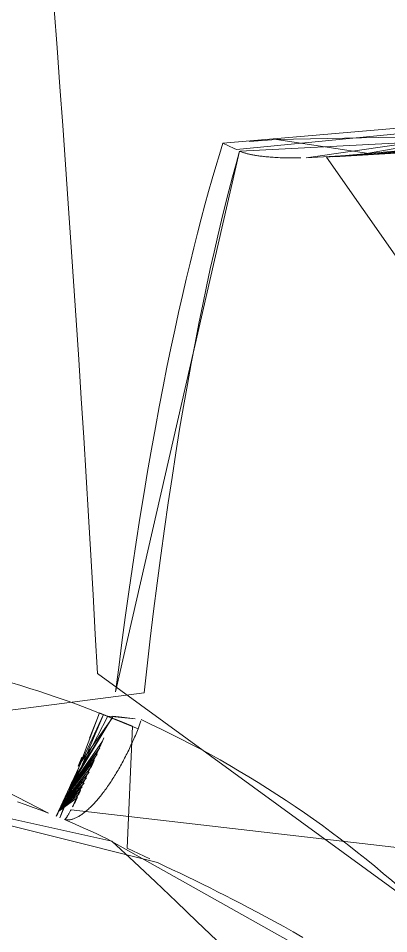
# Model space of a CAD drawing. Header units: millimetres. Extents: x 521 to 148073, y -17811 to 32040.
# Drawn here: x 59908.39 to 59917.41, y 10167.75 to 10190.07 of the extents above; entities that cross this region are included whole.
import ezdxf

# ---------------------------------------------------------------- set-up
doc = ezdxf.new("R2010")
doc.units = ezdxf.units.MM
doc.layers.add('Datové rozvody', color=6, linetype='Continuous')
doc.layers.add('PDF_Geometrie', color=7, linetype='Continuous', true_color=0xbdbdbd)

# ---------------------------------------------------------------- blocks, each defined once
blk = doc.blocks.new('projektor')
at = {"layer": 'PDF_Geometrie', "lineweight": 13}
for points in [[(86370.688, 14952.216), (86366.556, 14944.201), (86366.625, 14944.385), (86366.692, 14944.568), (86366.759, 14944.753), (86366.824, 14944.939)], [(86368.064, 14952.304), (86365.388, 14941.622), (86365.303, 14941.442), (86365.217, 14941.263), (86365.131, 14941.084), (86365.046, 14940.906), (86364.959, 14940.728), (86364.872, 14940.55), (86364.784, 14940.372), (86364.695, 14940.195), (86364.604, 14940.014), (86364.51, 14939.831), (86364.414, 14939.645), (86364.315, 14939.454), (86364.21, 14939.258), (86364.102, 14939.055), (86363.989, 14938.847), (86363.868, 14938.629), (86363.743, 14938.404), (86363.611, 14938.172)], [(86361.553, 14934.994), (86365.955, 14942.824), (86366.014, 14942.949), (86366.073, 14943.074), (86366.131, 14943.199), (86366.187, 14943.324), (86366.243, 14943.448), (86366.298, 14943.573), (86366.352, 14943.697), (86366.406, 14943.822), (86366.403, 14943.809), (86366.4, 14943.794), (86366.398, 14943.78), (86366.397, 14943.766), (86366.396, 14943.752), (86366.396, 14943.737), (86366.397, 14943.721), (86366.399, 14943.706), (86366.402, 14943.691), (86366.404, 14943.674), (86366.408, 14943.658), (86366.413, 14943.642), (86366.417, 14943.626), (86366.422, 14943.609), (86366.429, 14943.592), (86366.436, 14943.575), (86366.443, 14943.557), (86366.452, 14943.539), (86366.461, 14943.522), (86366.47, 14943.504), (86366.481, 14943.486), (86366.492, 14943.468), (86366.504, 14943.449), (86366.515, 14943.43), (86366.528, 14943.412), (86366.542, 14943.393), (86366.556, 14943.373), (86366.57, 14943.354), (86366.586, 14943.335), (86366.602, 14943.315), (86366.619, 14943.296), (86366.636, 14943.276), (86366.654, 14943.255), (86366.673, 14943.236), (86366.691, 14943.216), (86366.711, 14943.195), (86366.731, 14943.175), (86366.752, 14943.155), (86366.774, 14943.134), (86366.795, 14943.114), (86366.818, 14943.094), (86366.84, 14943.072), (86366.865, 14943.052), (86366.889, 14943.032), (86366.913, 14943.01), (86366.939, 14942.99), (86366.964, 14942.968), (86366.991, 14942.948), (86367.018, 14942.927), (86367.044, 14942.906), (86367.072, 14942.885), (86367.1, 14942.864), (86367.13, 14942.843), (86367.159, 14942.822), (86367.188, 14942.802), (86367.218, 14942.78), (86367.249, 14942.76), (86367.28, 14942.739), (86367.311, 14942.718), (86367.343, 14942.698), (86367.376, 14942.677), (86367.408, 14942.656), (86367.441, 14942.636), (86367.474, 14942.616), (86367.509, 14942.595), (86367.542, 14942.575), (86367.577, 14942.554), (86367.612, 14942.534), (86367.647, 14942.514), (86367.683, 14942.494), (86367.718, 14942.474), (86367.754, 14942.455), (86367.791, 14942.435), (86367.827, 14942.416), (86367.864, 14942.397), (86367.901, 14942.377), (86367.939, 14942.358), (86367.976, 14942.34), (86368.014, 14942.32), (86368.052, 14942.302), (86368.091, 14942.284), (86368.129, 14942.266), (86368.167, 14942.247), (86368.206, 14942.23), (86368.245, 14942.213), (86368.284, 14942.195), (86368.323, 14942.178), (86368.362, 14942.161), (86368.402, 14942.143), (86368.442, 14942.127), (86368.481, 14942.111), (86368.521, 14942.095), (86368.561, 14942.078), (86369.011, 14943.194), (86369.088, 14943.398), (86369.163, 14943.603), (86369.238, 14943.809), (86369.31, 14944.016), (86369.381, 14944.224), (86369.449, 14944.433), (86369.517, 14944.645), (86369.583, 14944.857), (86369.648, 14945.07)], [(86368.03, 14952.304), (86365.894, 14942.699)], [(86368.064, 14952.304), (86369.409, 14941.936), (86370.048, 14941.865), (86370.693, 14941.791), (86371.351, 14941.71), (86372.015, 14941.627), (86372.666, 14941.541), (86373.299, 14941.454), (86373.919, 14941.364), (86374.52, 14941.275), (86375.101, 14941.184), (86375.662, 14941.094), (86376.203, 14941.002), (86376.723, 14940.912), (86377.224, 14940.82), (86377.707, 14940.73), (86378.172, 14940.639), (86378.619, 14940.548), (86379.051, 14940.458), (86379.466, 14940.368), (86379.865, 14940.279), (86380.25, 14940.19), (86380.621, 14940.102), (86380.977, 14940.013), (86381.319, 14939.927), (86381.647, 14939.84), (86381.959, 14939.756), (86382.259, 14939.673), (86369.433, 14942.611), (86370.014, 14942.539), (86370.601, 14942.463), (86371.199, 14942.383), (86371.804, 14942.298), (86372.398, 14942.213), (86372.983, 14942.125), (86373.557, 14942.036), (86374.117, 14941.945), (86374.661, 14941.854), (86375.189, 14941.762), (86375.7, 14941.67), (86376.195, 14941.578), (86376.674, 14941.486), (86377.136, 14941.395), (86377.582, 14941.302), (86378.014, 14941.212), (86378.431, 14941.12), (86378.835, 14941.03), (86379.223, 14940.939), (86379.601, 14940.849), (86379.965, 14940.759), (86380.316, 14940.671), (86380.655, 14940.582), (86380.983, 14940.495), (86381.299, 14940.407), (86381.603, 14940.321), (86381.896, 14940.236), (86382.176, 14940.152), (86382.445, 14940.069)], [(86364.076, 14935.099), (86369.87, 14943.043), (86370.805, 14943.095), (86371.739, 14943.147), (86372.672, 14943.2), (86373.603, 14943.254), (86374.534, 14943.31), (86375.464, 14943.367), (86376.392, 14943.425), (86377.32, 14943.485), (86378.246, 14943.545), (86379.172, 14943.606), (86380.097, 14943.669), (86381.02, 14943.733), (86381.943, 14943.799), (86382.865, 14943.865), (86383.786, 14943.932), (86384.706, 14944), (86385.625, 14944.069)], [(86368.84, 14942.526), (86368.858, 14942.681), (86368.84, 14942.526), (86368.817, 14942.335), (86368.793, 14942.149), (86368.855, 14942.796), (86366.485, 14944.02), (86368.894, 14942.895), (86366.45, 14943.933), (86368.934, 14942.993), (86368.814, 14942.692), (86368.786, 14942.622), (86368.73, 14942.483), (86368.673, 14942.346), (86368.617, 14942.211), (86365.727, 14942.34), (86365.473, 14941.801)], [(86366.406, 14943.822), (86366.407, 14943.819), (86366.409, 14943.816), (86366.412, 14943.812), (86366.415, 14943.808), (86366.418, 14943.804), (86366.423, 14943.8), (86366.428, 14943.796), (86366.434, 14943.79), (86366.441, 14943.785), (86366.448, 14943.779), (86366.456, 14943.774), (86366.464, 14943.768), (86366.474, 14943.762), (86366.483, 14943.756), (86366.494, 14943.749), (86366.505, 14943.742), (86366.517, 14943.734), (86366.53, 14943.727), (86366.542, 14943.719), (86366.556, 14943.711), (86366.57, 14943.703), (86366.586, 14943.695), (86366.601, 14943.686), (86366.617, 14943.678), (86366.634, 14943.668), (86365.394, 14932.952)], [(86382.7, 14929.94), (86382.741, 14930.075), (86383.284, 14929.617), (86382.294, 14939.75), (86382.318, 14939.802), (86382.445, 14940.069)], [(86385.307, 14919.31), (86385.304, 14919.348), (86383.214, 14931.148), (86382.445, 14940.069)], [(86382.749, 14930.204), (86382.254, 14939.662), (86382.249, 14939.65), (86382.244, 14939.639), (86382.239, 14939.626), (86382.235, 14939.614), (86382.229, 14939.6), (86382.224, 14939.586), (86382.22, 14939.572), (86382.215, 14939.557), (86382.21, 14939.541), (86382.206, 14939.525), (86382.201, 14939.509), (86382.197, 14939.492), (86382.193, 14939.474), (86382.189, 14939.457), (86382.185, 14939.439), (86382.18, 14939.419), (86382.176, 14939.4), (86382.172, 14939.381), (86382.168, 14939.36), (86382.164, 14939.339), (86382.16, 14939.317), (86382.156, 14939.294), (86382.153, 14939.271), (86382.149, 14939.246), (86382.145, 14939.221), (86382.142, 14939.195), (86382.138, 14939.168), (86382.135, 14939.141), (86382.132, 14939.111), (86382.128, 14939.081), (86382.125, 14939.049), (86382.123, 14939.017), (86382.119, 14938.984), (86382.117, 14938.948), (86382.114, 14938.913), (86382.111, 14938.876), (86382.109, 14938.837), (86382.107, 14938.799), (86382.105, 14938.758), (86382.103, 14938.716), (86382.102, 14938.674), (86382.101, 14938.63), (86382.099, 14938.584), (86382.098, 14938.537), (86382.098, 14938.489), (86382.098, 14938.439), (86382.097, 14938.387), (86382.097, 14938.333), (86382.097, 14938.278), (86382.098, 14938.221)], [(86382.537, 14938.799), (86382.49, 14939.446)], [(86383.214, 14931.148), (86383.195, 14931.398), (86382.677, 14931.549), (86382.537, 14938.799), (86382.185, 14936.511), (86382.216, 14936.088)], [(86384.35, 14922.243), (86384.351, 14922.23), (86382.746, 14930.418), (86382.298, 14934.572), (86383.287, 14929.884), (86382.747, 14930.361), (86382.295, 14934.729), (86382.297, 14934.616), (86383.289, 14929.845), (86382.675, 14930.997), (86382.748, 14930.325), (86382.296, 14934.692), (86382.099, 14938.1), (86383.289, 14929.809), (86382.675, 14930.974), (86382.749, 14930.291)], [(86382.743, 14930.48), (86382.74, 14930.546), (86382.115, 14937.617), (86368.854, 14928.333), (86363.979, 14925.81)], [(86382.123, 14937.462), (86382.132, 14937.298), (86382.317, 14934.097)], [(86382.663, 14931.267), (86382.668, 14931.193), (86382.279, 14935.123), (86382.311, 14934.223), (86382.123, 14937.462)], [(86382.713, 14931.028), (86382.703, 14931.184), (86382.653, 14931.454), (86383.241, 14930.758), (86382.154, 14936.934)], [(86382.703, 14931.184), (86382.692, 14931.346), (86382.168, 14936.731)]]:
    blk.add_lwpolyline(points, dxfattribs=at)
for points in [[(86368.262, 14942.922), (86368.34, 14942.888), (86368.262, 14942.922), (86367.109, 14943.731), (86368.108, 14942.987), (86366.98, 14943.786), (86367.957, 14943.052), (86366.887, 14943.827), (86367.809, 14943.116), (86367.666, 14943.179), (86366.801, 14943.864), (86367.527, 14943.24), (86366.744, 14943.89), (86367.395, 14943.3), (86366.692, 14943.914), (86367.268, 14943.358), (86366.661, 14943.928), (86367.178, 14943.4), (86366.631, 14943.941), (86367.091, 14943.44), (86367.009, 14943.479), (86366.605, 14943.954), (86366.932, 14943.517), (86366.882, 14943.541), (86366.835, 14943.565), (86366.791, 14943.587), (86366.748, 14943.608), (86366.708, 14943.629)], [(86367.109, 14943.731), (86367.28, 14943.659), (86368.819, 14942.69), (86368.824, 14942.688), (86368.829, 14942.687), (86368.833, 14942.685), (86368.838, 14942.684), (86368.843, 14942.683), (86368.848, 14942.682), (86368.853, 14942.681)], [(86367.67, 14943.498), (86367.883, 14943.411), (86367.67, 14943.498), (86368.814, 14942.692)], [(86368.814, 14943.04), (86368.933, 14942.993), (86368.814, 14943.04), (86368.575, 14943.134), (86368.338, 14943.228)], [(86368.561, 14942.078), (86368.585, 14942.069), (86368.608, 14942.06), (86368.631, 14942.052), (86368.655, 14942.043), (86368.679, 14942.035), (86368.703, 14942.027), (86368.726, 14942.018), (86368.75, 14942.011)]]:
    blk.add_lwpolyline(points, close=True, dxfattribs=at)
for centre, radius, start, end in [((86366.665, 14944.233), 0.278, 229.8504, 250.067), ((86345.827, 14952.57), 25.264, 316.2486, 335.2757)]:
    blk.add_arc(centre, radius, start, end, dxfattribs=at)
blk.add_open_spline([(86365.894, 14942.699), (86355.418, 14931.369), (86350.274, 14929.607), (86345.372, 14929.646)], degree=3, dxfattribs=at)

msp = doc.modelspace()

# ---------------------------------------------------------------- block references
at = {"layer": 'Datové rozvody', "xscale": 1.027900945623324, "yscale": 1.027900945623324, "zscale": 1.027900945623324, "rotation": 90.00000000000024}
msp.add_blockref('projektor', (75270.286, -78605.574), dxfattribs=at)

doc.saveas('drawing.dxf')
